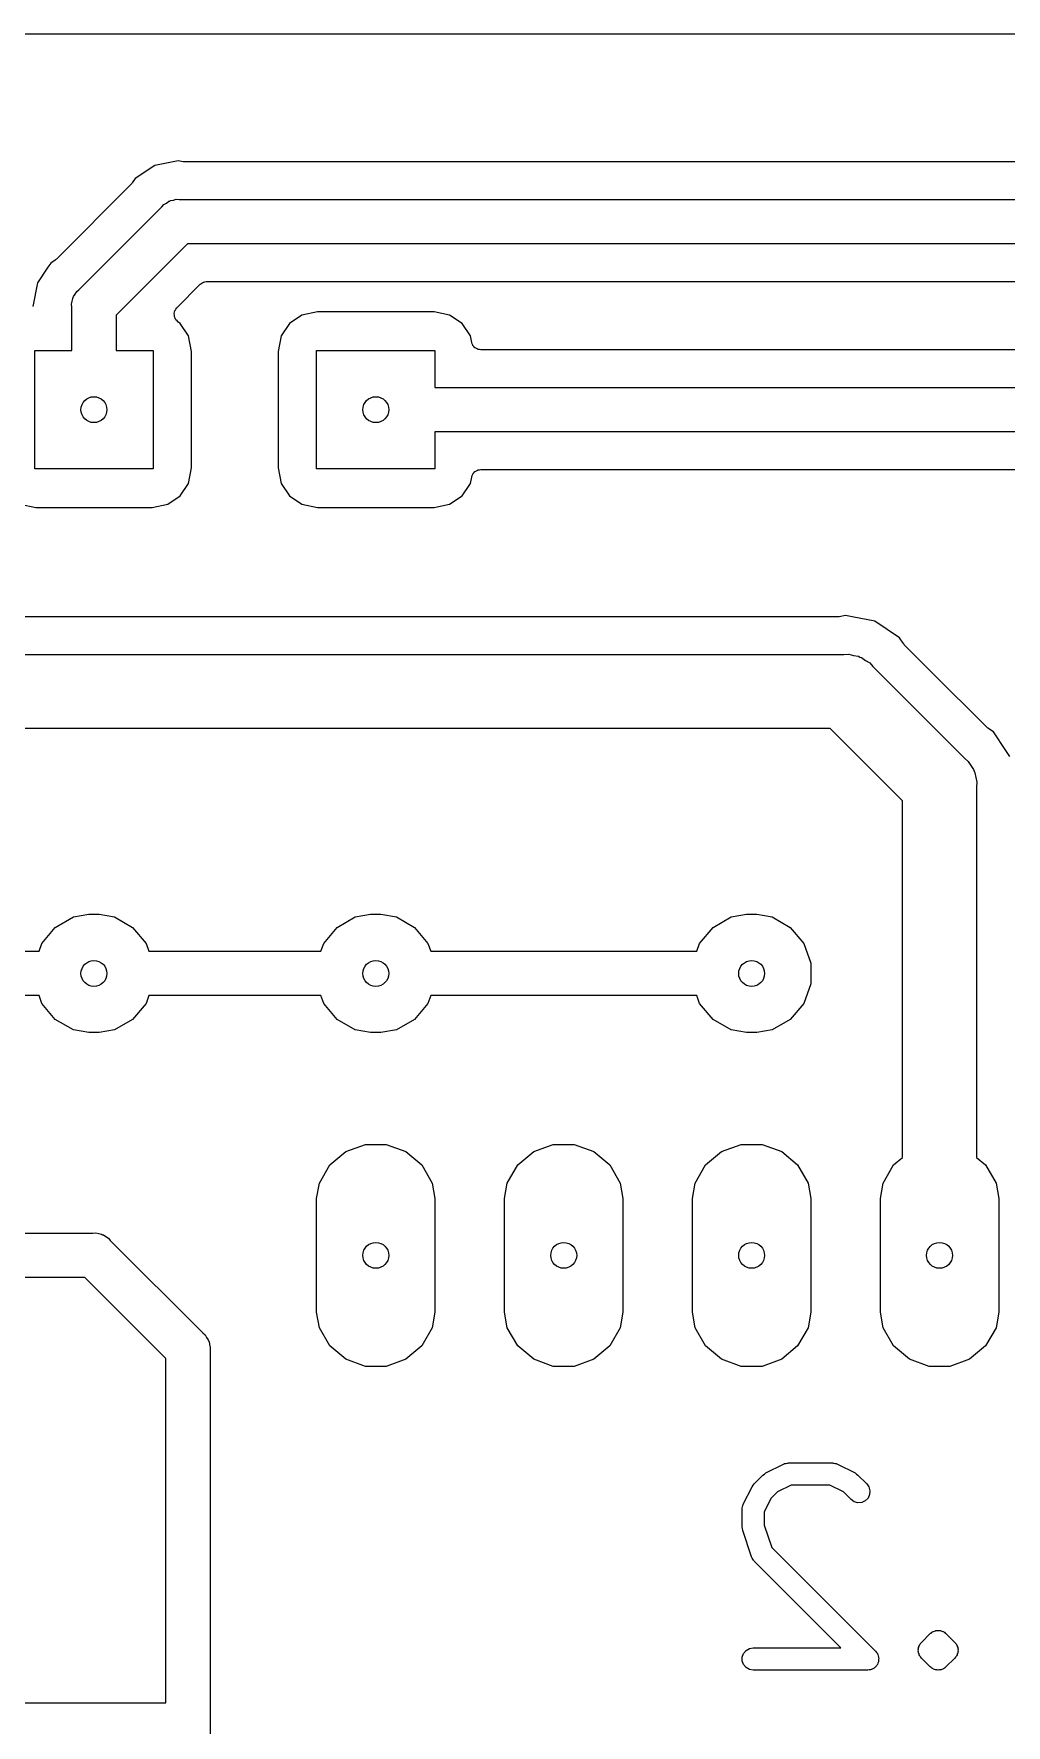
# Model space of a CAD drawing. Extents: x 99.1 to 195.6, y -78.7 to -33.
# Drawn here: x 146.51 to 159.65, y -55.88 to -33.02 of the extents above; entities that cross this region are included whole.
import ezdxf

# ---------------------------------------------------------------- set-up
doc = ezdxf.new("R2010")
doc.units = 0
doc.header["$MEASUREMENT"] = 0
doc.layers.add('BLACK', color=7, linetype='CONTINUOUS')

msp = doc.modelspace()

# ---------------------------------------------------------------- linework, layer by layer
at = {"layer": 'BLACK', "linetype": 'CONTINUOUS'}
for p, q in [((99.187, -33.02), (195.453, -33.02)), ((148.46, -34.7362), (148.393, -34.7496)), ((148.527, -34.7496), (148.46, -34.7362)), ((148.145, -34.7989), (147.877, -34.9775)), ((148.393, -34.7496), (148.145, -34.7989)), ((148.393, -34.7496), (148.393, -34.7496)), ((148.54, -34.7498), (148.527, -34.7496)), ((148.552, -34.752), (148.54, -34.7498)), ((175.168, -34.752), (148.552, -34.752)), ((147.824, -35.0538), (146.814, -36.0635)), ((147.831, -35.0435), (147.824, -35.0538)), ((147.839, -35.0345), (147.831, -35.0435)), ((147.877, -34.9775), (147.839, -35.0345)), ((147.117, -36.4786), (148.239, -35.3571)), ((148.239, -35.3571), (148.264, -35.3266)), ((148.264, -35.3266), (148.299, -35.3067)), ((148.299, -35.3067), (148.331, -35.2839)), ((148.331, -35.2839), (148.344, -35.2804)), ((148.344, -35.2804), (148.356, -35.2737)), ((148.356, -35.2737), (148.395, -35.2668)), ((148.395, -35.2668), (148.433, -35.2565)), ((148.433, -35.2565), (148.473, -35.26)), ((148.473, -35.26), (175.247, -35.26)), ((148.584, -35.86), (147.62, -36.8243)), ((175.136, -35.86), (148.584, -35.86)), ((146.737, -36.1175), (146.699, -36.1745)), ((146.795, -36.0793), (146.737, -36.1175)), ((146.804, -36.0707), (146.795, -36.0793)), ((146.814, -36.0635), (146.804, -36.0707)), ((146.699, -36.1745), (146.559, -36.3847)), ((146.699, -36.1745), (146.699, -36.1745)), ((146.559, -36.3847), (146.495, -36.7071)), ((147.04, -36.5842), (147.044, -36.5713)), ((147.044, -36.5713), (147.067, -36.5387)), ((147.067, -36.5387), (147.087, -36.5042)), ((147.087, -36.5042), (147.117, -36.4786)), ((148.441, -36.7213), (148.757, -36.4052)), ((148.757, -36.4052), (148.762, -36.402)), ((148.762, -36.402), (148.766, -36.3977)), ((148.766, -36.3977), (148.78, -36.3894)), ((148.78, -36.3894), (148.794, -36.3799)), ((148.794, -36.3799), (148.799, -36.3785)), ((148.799, -36.3785), (148.804, -36.3757)), ((148.804, -36.3757), (148.82, -36.3728)), ((148.82, -36.3728), (148.836, -36.3685)), ((148.836, -36.3685), (148.842, -36.369)), ((148.842, -36.369), (148.847, -36.368)), ((148.847, -36.368), (174.873, -36.368)), ((147.017, -36.6734), (147.027, -36.635)), ((147.02, -36.7131), (147.017, -36.6734)), ((147.02, -37.3), (147.02, -36.7131)), ((147.027, -36.635), (147.034, -36.5958)), ((147.034, -36.5958), (147.04, -36.5842)), ((148.404, -36.8028), (148.405, -36.8014)), ((148.407, -36.8233), (148.404, -36.8028)), ((148.405, -36.8), (148.41, -36.78)), ((148.405, -36.8014), (148.405, -36.8)), ((148.41, -36.78), (148.415, -36.7599)), ((148.415, -36.7599), (148.416, -36.7587)), ((148.416, -36.7574), (148.428, -36.7405)), ((148.416, -36.7587), (148.416, -36.7574)), ((148.428, -36.7405), (148.439, -36.7232)), ((148.439, -36.7232), (148.441, -36.7224)), ((148.441, -36.7224), (148.441, -36.7213)), ((150.343, -36.7796), (150.132, -36.8215)), ((151.917, -36.7796), (150.343, -36.7796)), ((152.128, -36.8215), (151.917, -36.7796)), ((147.62, -36.8243), (147.62, -37.3)), ((148.409, -36.8439), (148.407, -36.8233)), ((148.409, -36.8452), (148.409, -36.8439)), ((148.409, -36.8466), (148.409, -36.8452)), ((148.418, -36.8652), (148.409, -36.8466)), ((148.427, -36.8839), (148.418, -36.8652)), ((148.428, -36.8849), (148.427, -36.8839)), ((148.429, -36.8862), (148.428, -36.8849)), ((148.444, -36.9004), (148.429, -36.8862)), ((148.458, -36.9151), (148.444, -36.9004)), ((148.46, -36.9157), (148.458, -36.9151)), ((148.461, -36.9167), (148.46, -36.9157)), ((148.486, -36.9338), (148.461, -36.9167)), ((148.599, -37.1018), (148.486, -36.9338)), ((149.964, -36.9338), (149.851, -37.1018)), ((150.132, -36.8215), (149.964, -36.9338)), ((152.296, -36.9338), (152.128, -36.8215)), ((152.409, -37.1018), (152.296, -36.9338)), ((148.64, -37.3125), (148.599, -37.1018)), ((149.851, -37.1018), (149.81, -37.3125)), ((152.426, -37.1898), (152.409, -37.1018)), ((152.434, -37.2091), (152.426, -37.1898)), ((152.441, -37.2285), (152.434, -37.2091)), ((152.442, -37.2296), (152.441, -37.2285)), ((152.442, -37.2309), (152.442, -37.2296)), ((152.456, -37.2464), (152.442, -37.2309)), ((152.469, -37.2623), (152.456, -37.2464)), ((146.52, -38.9), (146.52, -37.3)), ((146.52, -37.3), (147.02, -37.3)), ((147.62, -37.3), (148.12, -37.3)), ((148.12, -37.3), (148.12, -38.9)), ((148.64, -38.8875), (148.64, -37.3125)), ((149.81, -37.3125), (149.81, -38.8875)), ((150.33, -38.9), (150.33, -37.3)), ((150.33, -37.3), (151.93, -37.3)), ((151.93, -37.3), (151.93, -37.8)), ((152.47, -37.263), (152.469, -37.2623)), ((152.471, -37.264), (152.47, -37.263)), ((152.489, -37.274), (152.471, -37.264)), ((152.507, -37.2843), (152.489, -37.274)), ((152.509, -37.2846), (152.507, -37.2843)), ((152.51, -37.2853), (152.509, -37.2846)), ((152.53, -37.2884), (152.51, -37.2853)), ((152.551, -37.292), (152.53, -37.2884)), ((172.628, -37.292), (152.551, -37.292)), ((151.93, -37.8), (172.707, -37.8)), ((172.596, -38.4), (151.93, -38.4)), ((151.93, -38.4), (151.93, -38.9)), ((148.12, -38.9), (146.52, -38.9)), ((148.599, -39.0982), (148.64, -38.8875)), ((149.81, -38.8875), (149.851, -39.0982)), ((151.93, -38.9), (150.33, -38.9)), ((152.409, -39.0982), (152.426, -39.0102)), ((152.426, -39.0102), (152.434, -38.9909)), ((152.434, -38.9909), (152.441, -38.9715)), ((152.441, -38.9715), (152.442, -38.9704)), ((152.442, -38.9691), (152.456, -38.9536)), ((152.442, -38.9704), (152.442, -38.9691)), ((152.456, -38.9536), (152.469, -38.9377)), ((152.469, -38.9377), (152.47, -38.937)), ((152.47, -38.937), (152.471, -38.936)), ((152.471, -38.936), (152.489, -38.926)), ((152.489, -38.926), (152.507, -38.9157)), ((152.507, -38.9157), (152.509, -38.9154)), ((152.509, -38.9154), (152.51, -38.9147)), ((152.51, -38.9147), (152.53, -38.9116)), ((152.53, -38.9116), (152.551, -38.908)), ((152.551, -38.908), (172.333, -38.908)), ((148.318, -39.3785), (148.486, -39.2662)), ((148.486, -39.2662), (148.599, -39.0982)), ((149.851, -39.0982), (149.964, -39.2662)), ((149.964, -39.2662), (150.132, -39.3785)), ((152.128, -39.3785), (152.296, -39.2662)), ((152.296, -39.2662), (152.409, -39.0982)), ((146.322, -39.3785), (146.533, -39.4204)), ((146.533, -39.4204), (148.107, -39.4204)), ((148.107, -39.4204), (148.318, -39.3785)), ((150.132, -39.3785), (150.343, -39.4204)), ((150.343, -39.4204), (151.917, -39.4204)), ((151.917, -39.4204), (152.128, -39.3785)), ((157.368, -40.902), (141.082, -40.902)), ((157.381, -40.8998), (157.368, -40.902)), ((157.393, -40.8996), (157.381, -40.8998)), ((157.48, -40.8823), (157.393, -40.8996)), ((157.567, -40.8996), (157.48, -40.8823)), ((157.873, -40.9605), (157.567, -40.8996)), ((158.207, -41.1833), (157.873, -40.9605)), ((158.256, -41.257), (158.207, -41.1833)), ((158.265, -41.2661), (158.256, -41.257)), ((158.272, -41.2763), (158.265, -41.2661)), ((158.638, -41.6429), (158.272, -41.2763)), ((140.992, -41.41), (157.458, -41.41)), ((157.458, -41.41), (157.524, -41.4042)), ((157.524, -41.4042), (157.588, -41.4214)), ((157.588, -41.4214), (157.654, -41.4329)), ((157.654, -41.4329), (157.673, -41.4441)), ((157.673, -41.4441), (157.695, -41.4499)), ((157.695, -41.4499), (157.749, -41.4879)), ((157.749, -41.4879), (157.806, -41.5211)), ((157.806, -41.5211), (157.849, -41.5719)), ((157.849, -41.5719), (159.088, -42.811)), ((159.384, -42.3882), (158.638, -41.6429)), ((158.638, -41.6429), (158.638, -41.6429)), ((157.273, -42.41), (141.177, -42.41)), ((158.25, -43.3871), (157.273, -42.41)), ((159.394, -42.3954), (159.384, -42.3882)), ((159.403, -42.404), (159.394, -42.3954)), ((159.477, -42.4533), (159.403, -42.404)), ((159.646, -42.7068), (159.477, -42.4533)), ((159.7, -42.7867), (159.646, -42.7068)), ((159.646, -42.7068), (159.646, -42.7068)), ((159.088, -42.811), (159.139, -42.8536)), ((159.139, -42.8536), (159.172, -42.9111)), ((159.172, -42.9111), (159.21, -42.9654)), ((159.21, -42.9654), (159.216, -42.987)), ((159.216, -42.987), (159.227, -43.0064)), ((159.227, -43.0064), (159.239, -43.0717)), ((159.239, -43.0717), (159.256, -43.1357)), ((159.256, -43.1357), (159.25, -43.2018)), ((159.25, -43.2018), (159.25, -48.2052)), ((158.25, -48.2052), (158.25, -43.3871)), ((146.798, -45.0977), (147.042, -44.9566)), ((147.042, -44.9566), (147.25, -44.92)), ((147.25, -44.92), (147.39, -44.92)), ((147.39, -44.92), (147.598, -44.9566)), ((147.598, -44.9566), (147.842, -45.0977)), ((150.608, -45.0977), (150.852, -44.9566)), ((150.852, -44.9566), (151.06, -44.92)), ((151.06, -44.92), (151.2, -44.92)), ((151.2, -44.92), (151.408, -44.9566)), ((151.408, -44.9566), (151.652, -45.0977)), ((155.688, -45.0977), (155.932, -44.9566)), ((155.932, -44.9566), (156.14, -44.92)), ((156.14, -44.92), (156.28, -44.92)), ((156.28, -44.92), (156.488, -44.9566)), ((156.488, -44.9566), (156.732, -45.0977)), ((146.616, -45.3138), (146.798, -45.0977)), ((147.842, -45.0977), (148.024, -45.3138)), ((150.426, -45.3138), (150.608, -45.0977)), ((151.652, -45.0977), (151.834, -45.3138)), ((155.506, -45.3138), (155.688, -45.0977)), ((156.732, -45.0977), (156.914, -45.3138)), ((144.793, -45.42), (146.578, -45.42)), ((146.578, -45.42), (146.616, -45.3138)), ((148.024, -45.3138), (148.062, -45.42)), ((148.062, -45.42), (150.388, -45.42)), ((150.388, -45.42), (150.426, -45.3138)), ((151.834, -45.3138), (151.872, -45.42)), ((151.872, -45.42), (155.468, -45.42)), ((155.468, -45.42), (155.506, -45.3138)), ((156.914, -45.3138), (157.01, -45.5789)), ((157.01, -45.5789), (157.01, -45.8611)), ((157.01, -45.8611), (156.914, -46.1262)), ((146.578, -46.02), (144.904, -46.02)), ((146.616, -46.1262), (146.578, -46.02)), ((146.798, -46.3423), (146.616, -46.1262)), ((148.024, -46.1262), (147.842, -46.3423)), ((148.062, -46.02), (148.024, -46.1262)), ((150.388, -46.02), (148.062, -46.02)), ((150.426, -46.1262), (150.388, -46.02)), ((150.608, -46.3423), (150.426, -46.1262)), ((151.834, -46.1262), (151.652, -46.3423)), ((151.872, -46.02), (151.834, -46.1262)), ((155.468, -46.02), (151.872, -46.02)), ((155.506, -46.1262), (155.468, -46.02)), ((155.688, -46.3423), (155.506, -46.1262)), ((156.914, -46.1262), (156.732, -46.3423)), ((147.042, -46.4834), (146.798, -46.3423)), ((147.842, -46.3423), (147.598, -46.4834)), ((150.852, -46.4834), (150.608, -46.3423)), ((151.652, -46.3423), (151.408, -46.4834)), ((155.932, -46.4834), (155.688, -46.3423)), ((156.732, -46.3423), (156.488, -46.4834)), ((147.25, -46.52), (147.042, -46.4834)), ((147.39, -46.52), (147.25, -46.52)), ((147.598, -46.4834), (147.39, -46.52)), ((151.06, -46.52), (150.852, -46.4834)), ((151.2, -46.52), (151.06, -46.52)), ((151.408, -46.4834), (151.2, -46.52)), ((156.14, -46.52), (155.932, -46.4834)), ((156.28, -46.52), (156.14, -46.52)), ((156.488, -46.4834), (156.28, -46.52)), ((150.508, -48.3078), (150.724, -48.1265)), ((150.724, -48.1265), (150.989, -48.03)), ((150.989, -48.03), (151.271, -48.03)), ((151.271, -48.03), (151.536, -48.1265)), ((151.536, -48.1265), (151.752, -48.3078)), ((153.048, -48.3078), (153.264, -48.1265)), ((153.264, -48.1265), (153.529, -48.03)), ((153.529, -48.03), (153.811, -48.03)), ((153.811, -48.03), (154.076, -48.1265)), ((154.076, -48.1265), (154.292, -48.3078)), ((155.588, -48.3078), (155.804, -48.1265)), ((155.804, -48.1265), (156.069, -48.03)), ((156.069, -48.03), (156.351, -48.03)), ((156.351, -48.03), (156.616, -48.1265)), ((156.616, -48.1265), (156.832, -48.3078)), ((158.128, -48.3078), (158.25, -48.2052)), ((159.25, -48.2052), (159.372, -48.3078)), ((150.367, -48.5522), (150.508, -48.3078)), ((151.752, -48.3078), (151.893, -48.5522)), ((152.907, -48.5522), (153.048, -48.3078)), ((154.292, -48.3078), (154.433, -48.5522)), ((155.447, -48.5522), (155.588, -48.3078)), ((156.832, -48.3078), (156.973, -48.5522)), ((157.987, -48.5522), (158.128, -48.3078)), ((159.372, -48.3078), (159.513, -48.5522)), ((150.33, -48.76), (150.367, -48.5522)), ((151.893, -48.5522), (151.93, -48.76)), ((152.87, -48.76), (152.907, -48.5522)), ((154.433, -48.5522), (154.47, -48.76)), ((155.41, -48.76), (155.447, -48.5522)), ((156.973, -48.5522), (157.01, -48.76)), ((157.95, -48.76), (157.987, -48.5522)), ((159.513, -48.5522), (159.55, -48.76)), ((150.33, -50.3), (150.33, -48.76)), ((151.93, -48.76), (151.93, -50.3)), ((152.87, -50.3), (152.87, -48.76)), ((154.47, -48.76), (154.47, -50.3)), ((155.41, -50.3), (155.41, -48.76)), ((157.01, -48.76), (157.01, -50.3)), ((157.95, -50.3), (157.95, -48.76)), ((159.55, -48.76), (159.55, -50.3)), ((142.364, -49.23), (147.307, -49.23)), ((147.307, -49.23), (147.347, -49.2265)), ((147.347, -49.2265), (147.385, -49.2368)), ((147.385, -49.2368), (147.424, -49.2437)), ((147.424, -49.2437), (147.436, -49.2504)), ((147.436, -49.2504), (147.449, -49.2539)), ((147.449, -49.2539), (147.481, -49.2767)), ((147.481, -49.2767), (147.516, -49.2966)), ((147.516, -49.2966), (147.541, -49.3271)), ((147.541, -49.3271), (148.793, -50.5786)), ((147.196, -49.83), (142.253, -49.83)), ((148.29, -50.9243), (147.196, -49.83)), ((150.367, -50.5078), (150.33, -50.3)), ((150.508, -50.7522), (150.367, -50.5078)), ((151.893, -50.5078), (151.752, -50.7522)), ((151.93, -50.3), (151.893, -50.5078)), ((152.907, -50.5078), (152.87, -50.3)), ((153.048, -50.7522), (152.907, -50.5078)), ((154.433, -50.5078), (154.292, -50.7522)), ((154.47, -50.3), (154.433, -50.5078)), ((155.447, -50.5078), (155.41, -50.3)), ((155.588, -50.7522), (155.447, -50.5078)), ((156.973, -50.5078), (156.832, -50.7522)), ((157.01, -50.3), (156.973, -50.5078)), ((157.987, -50.5078), (157.95, -50.3)), ((158.128, -50.7522), (157.987, -50.5078)), ((159.513, -50.5078), (159.372, -50.7522)), ((159.55, -50.3), (159.513, -50.5078)), ((148.793, -50.5786), (148.823, -50.6042)), ((148.823, -50.6042), (148.843, -50.6387)), ((148.843, -50.6387), (148.866, -50.6713)), ((148.866, -50.6713), (148.87, -50.6842)), ((148.87, -50.6842), (148.876, -50.6958)), ((148.876, -50.6958), (148.883, -50.735)), ((148.883, -50.735), (148.893, -50.7734)), ((148.29, -55.58), (148.29, -50.9243)), ((148.893, -50.7734), (148.89, -50.8131)), ((148.89, -50.8131), (148.89, -58.2957)), ((150.724, -50.9335), (150.508, -50.7522)), ((150.989, -51.03), (150.724, -50.9335)), ((151.536, -50.9335), (151.271, -51.03)), ((151.752, -50.7522), (151.536, -50.9335)), ((153.264, -50.9335), (153.048, -50.7522)), ((153.529, -51.03), (153.264, -50.9335)), ((154.076, -50.9335), (153.811, -51.03)), ((154.292, -50.7522), (154.076, -50.9335)), ((155.804, -50.9335), (155.588, -50.7522)), ((156.069, -51.03), (155.804, -50.9335)), ((156.616, -50.9335), (156.351, -51.03)), ((156.832, -50.7522), (156.616, -50.9335)), ((158.344, -50.9335), (158.128, -50.7522)), ((158.609, -51.03), (158.344, -50.9335)), ((159.156, -50.9335), (158.891, -51.03)), ((159.372, -50.7522), (159.156, -50.9335)), ((151.271, -51.03), (150.989, -51.03)), ((153.811, -51.03), (153.529, -51.03)), ((156.351, -51.03), (156.069, -51.03)), ((158.891, -51.03), (158.609, -51.03)), ((156.641, -52.3518), (156.649, -52.3493)), ((156.649, -52.3493), (156.656, -52.345)), ((156.656, -52.345), (156.674, -52.3419)), ((156.674, -52.3419), (156.69, -52.3369)), ((156.69, -52.3369), (156.699, -52.3375)), ((156.699, -52.3375), (156.708, -52.336)), ((156.708, -52.336), (157.303, -52.336)), ((157.303, -52.336), (157.311, -52.3375)), ((157.311, -52.3375), (157.32, -52.3369)), ((157.32, -52.3369), (157.337, -52.3419)), ((157.337, -52.3419), (157.354, -52.345)), ((157.354, -52.345), (157.362, -52.3493)), ((157.362, -52.3493), (157.37, -52.3518)), ((156.244, -52.618), (156.363, -52.4989)), ((156.363, -52.4989), (156.383, -52.4852)), ((156.383, -52.4852), (156.402, -52.4708)), ((156.402, -52.4708), (156.641, -52.3518)), ((157.37, -52.3518), (157.608, -52.4708)), ((157.608, -52.4708), (157.627, -52.4852)), ((157.627, -52.4852), (157.647, -52.4989)), ((157.647, -52.4989), (157.766, -52.618)), ((156.097, -52.8951), (156.216, -52.657)), ((156.216, -52.657), (156.231, -52.6377)), ((156.231, -52.6377), (156.244, -52.618)), ((156.558, -52.7283), (156.474, -52.8129)), ((156.743, -52.636), (156.558, -52.7283)), ((157.267, -52.636), (156.743, -52.636)), ((157.452, -52.7283), (157.267, -52.636)), ((157.554, -52.8301), (157.452, -52.7283)), ((157.766, -52.618), (157.796, -52.6607)), ((157.805, -52.7629), (157.783, -52.8101)), ((157.796, -52.6607), (157.809, -52.711)), ((157.809, -52.711), (157.805, -52.7629)), ((156.081, -52.9621), (156.083, -52.9536)), ((156.081, -53.2002), (156.081, -52.9621)), ((156.082, -52.945), (156.087, -52.9281)), ((156.083, -52.9536), (156.082, -52.945)), ((156.087, -52.9281), (156.09, -52.9108)), ((156.09, -52.9108), (156.095, -52.9033)), ((156.095, -52.9033), (156.097, -52.8951)), ((156.474, -52.8129), (156.381, -52.9976)), ((156.381, -52.9976), (156.381, -53.1759)), ((157.597, -52.86), (157.554, -52.8301)), ((157.647, -52.8735), (157.597, -52.86)), ((157.699, -52.8689), (157.647, -52.8735)), ((157.746, -52.8469), (157.699, -52.8689)), ((157.783, -52.8101), (157.746, -52.8469)), ((156.086, -53.2239), (156.081, -53.2002)), ((156.089, -53.2477), (156.086, -53.2239)), ((156.208, -53.6048), (156.089, -53.2477)), ((156.381, -53.1759), (156.482, -53.4764)), ((156.482, -53.4764), (157.885, -54.8799)), ((156.212, -53.6124), (156.208, -53.6048)), ((156.215, -53.6208), (156.212, -53.6124)), ((156.225, -53.6352), (156.215, -53.6208)), ((156.233, -53.6506), (156.225, -53.6352)), ((156.239, -53.6564), (156.233, -53.6506)), ((156.244, -53.6634), (156.239, -53.6564)), ((157.417, -54.836), (156.244, -53.6634)), ((158.625, -54.6418), (158.636, -54.6343)), ((158.636, -54.6343), (158.645, -54.625)), ((158.645, -54.625), (158.651, -54.6222)), ((158.651, -54.6222), (158.656, -54.618)), ((158.656, -54.618), (158.663, -54.6157)), ((158.663, -54.6157), (158.668, -54.6119)), ((158.668, -54.6119), (158.681, -54.6085)), ((158.681, -54.6085), (158.693, -54.603)), ((158.693, -54.603), (158.699, -54.6024)), ((158.699, -54.6024), (158.705, -54.6001)), ((158.705, -54.6001), (158.712, -54.6001)), ((158.712, -54.6001), (158.718, -54.5984)), ((158.718, -54.5984), (158.731, -54.5996)), ((158.731, -54.5996), (158.745, -54.5984)), ((158.745, -54.5984), (158.751, -54.6001)), ((158.751, -54.6001), (158.757, -54.6001)), ((158.757, -54.6001), (158.764, -54.6024)), ((158.764, -54.6024), (158.77, -54.603)), ((158.77, -54.603), (158.782, -54.6085)), ((158.782, -54.6085), (158.795, -54.6119)), ((158.795, -54.6119), (158.8, -54.6157)), ((158.8, -54.6157), (158.806, -54.618)), ((158.806, -54.618), (158.811, -54.6222)), ((158.811, -54.6222), (158.817, -54.625)), ((158.817, -54.625), (158.827, -54.6343)), ((158.827, -54.6343), (158.837, -54.6418)), ((156.135, -54.871), (156.18, -54.845)), ((156.18, -54.845), (156.231, -54.836)), ((156.231, -54.836), (157.417, -54.836)), ((158.463, -54.8538), (158.466, -54.8412)), ((158.464, -54.8669), (158.463, -54.8538)), ((158.466, -54.8412), (158.467, -54.8281)), ((158.467, -54.8281), (158.473, -54.8162)), ((158.473, -54.8162), (158.476, -54.8035)), ((158.476, -54.8035), (158.484, -54.7928)), ((158.484, -54.7928), (158.49, -54.7809)), ((158.49, -54.7809), (158.499, -54.7716)), ((158.499, -54.7716), (158.506, -54.7608)), ((158.506, -54.7608), (158.625, -54.6418)), ((158.837, -54.6418), (158.957, -54.7608)), ((158.957, -54.7608), (158.964, -54.7716)), ((158.964, -54.7716), (158.973, -54.7809)), ((158.973, -54.7809), (158.979, -54.7928)), ((158.979, -54.7928), (158.986, -54.8035)), ((158.986, -54.8035), (158.99, -54.8162)), ((158.99, -54.8162), (158.995, -54.8281)), ((158.995, -54.8281), (158.997, -54.8412)), ((158.997, -54.8412), (159, -54.8538)), ((159, -54.8538), (158.999, -54.8669)), ((156.084, -54.9599), (156.102, -54.911)), ((156.084, -55.012), (156.084, -54.9599)), ((156.102, -55.061), (156.084, -55.012)), ((156.102, -54.911), (156.135, -54.871)), ((156.135, -55.1009), (156.102, -55.061)), ((157.888, -55.0858), (157.875, -55.1009)), ((157.885, -54.8799), (157.896, -54.8959)), ((157.902, -55.072), (157.888, -55.0858)), ((157.896, -54.8959), (157.909, -54.911)), ((157.905, -55.066), (157.902, -55.072)), ((157.909, -55.061), (157.905, -55.066)), ((157.909, -54.911), (157.911, -54.9172)), ((157.916, -55.0425), (157.909, -55.061)), ((157.911, -54.9172), (157.915, -54.9226)), ((157.915, -54.9226), (157.92, -54.9415)), ((157.924, -55.0248), (157.916, -55.0425)), ((157.92, -54.9415), (157.927, -54.9599)), ((157.925, -55.0182), (157.924, -55.0248)), ((157.927, -55.012), (157.925, -55.0182)), ((157.927, -54.9599), (157.927, -54.9665)), ((157.927, -54.9665), (157.928, -54.9729)), ((157.928, -54.9729), (157.927, -54.9924)), ((157.927, -54.9924), (157.927, -55.012)), ((158.463, -54.88), (158.464, -54.8669)), ((158.466, -54.8927), (158.463, -54.88)), ((158.467, -54.9057), (158.466, -54.8927)), ((158.473, -54.9176), (158.467, -54.9057)), ((158.476, -54.9303), (158.473, -54.9176)), ((158.484, -54.941), (158.476, -54.9303)), ((158.49, -54.9529), (158.484, -54.941)), ((158.499, -54.9622), (158.49, -54.9529)), ((158.506, -54.973), (158.499, -54.9622)), ((158.625, -55.092), (158.506, -54.973)), ((158.636, -55.0995), (158.625, -55.092)), ((158.837, -55.092), (158.827, -55.0995)), ((158.957, -54.973), (158.837, -55.092)), ((158.964, -54.9622), (158.957, -54.973)), ((158.973, -54.9529), (158.964, -54.9622)), ((158.979, -54.941), (158.973, -54.9529)), ((158.986, -54.9303), (158.979, -54.941)), ((158.99, -54.9176), (158.986, -54.9303)), ((158.995, -54.9057), (158.99, -54.9176)), ((158.997, -54.8927), (158.995, -54.9057)), ((159, -54.88), (158.997, -54.8927)), ((158.999, -54.8669), (159, -54.88)), ((156.18, -55.1269), (156.135, -55.1009)), ((156.231, -55.136), (156.18, -55.1269)), ((157.779, -55.136), (156.231, -55.136)), ((157.798, -55.1325), (157.779, -55.136)), ((157.818, -55.1308), (157.798, -55.1325)), ((157.824, -55.1281), (157.818, -55.1308)), ((157.83, -55.1269), (157.824, -55.1281)), ((157.847, -55.1171), (157.83, -55.1269)), ((157.865, -55.1088), (157.847, -55.1171)), ((157.87, -55.1042), (157.865, -55.1088)), ((157.875, -55.1009), (157.87, -55.1042)), ((158.645, -55.1088), (158.636, -55.0995)), ((158.651, -55.1116), (158.645, -55.1088)), ((158.656, -55.1159), (158.651, -55.1116)), ((158.663, -55.1181), (158.656, -55.1159)), ((158.668, -55.1219), (158.663, -55.1181)), ((158.681, -55.1253), (158.668, -55.1219)), ((158.693, -55.1308), (158.681, -55.1253)), ((158.699, -55.1314), (158.693, -55.1308)), ((158.705, -55.1337), (158.699, -55.1314)), ((158.712, -55.1337), (158.705, -55.1337)), ((158.718, -55.1354), (158.712, -55.1337)), ((158.731, -55.1342), (158.718, -55.1354)), ((158.745, -55.1354), (158.731, -55.1342)), ((158.751, -55.1337), (158.745, -55.1354)), ((158.757, -55.1337), (158.751, -55.1337)), ((158.764, -55.1314), (158.757, -55.1337)), ((158.77, -55.1308), (158.764, -55.1314)), ((158.782, -55.1253), (158.77, -55.1308)), ((158.795, -55.1219), (158.782, -55.1253)), ((158.8, -55.1181), (158.795, -55.1219)), ((158.806, -55.1159), (158.8, -55.1181)), ((158.811, -55.1116), (158.806, -55.1159)), ((158.817, -55.1088), (158.811, -55.1116)), ((158.827, -55.0995), (158.817, -55.1088)), ((144.263, -55.58), (148.29, -55.58))]:
    msp.add_line(p, q, dxfattribs=at)
at = {"layer": 'BLACK'}
for centre in [(147.32, -38.1), (147.32, -38.1), (151.13, -38.1), (151.13, -38.1), (147.32, -45.72), (147.32, -45.72), (151.13, -45.72), (151.13, -45.72), (156.21, -45.72), (156.21, -45.72), (151.13, -49.53), (151.13, -49.53), (153.67, -49.53), (153.67, -49.53), (156.21, -49.53), (156.21, -49.53), (158.75, -49.53), (158.75, -49.53)]:
    msp.add_circle(centre, 0.175, dxfattribs=at)

doc.saveas('drawing.dxf')
